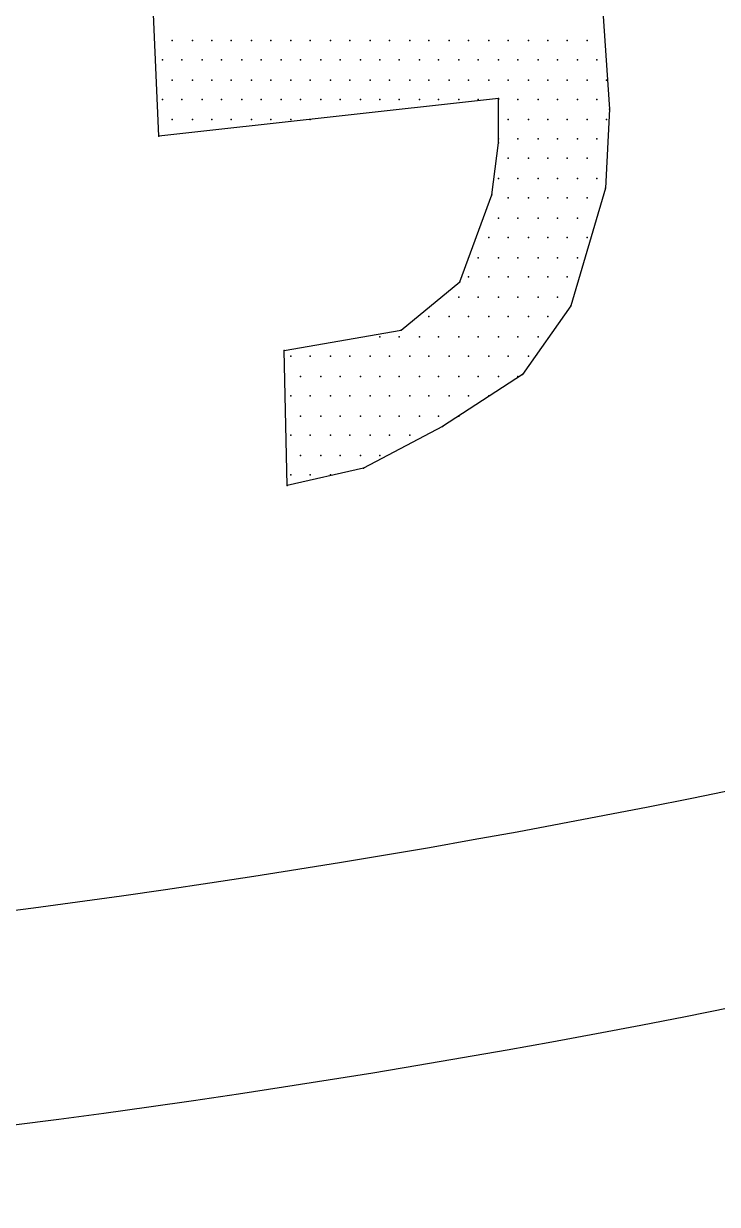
# Model space of a CAD drawing. Extents: x 204392 to 206166, y 706239 to 707835.
# Drawn here: x 204760.89 to 204768.47, y 707696.39 to 707709.3 of the extents above; entities that cross this region are included whole.
import ezdxf

# ---------------------------------------------------------------- set-up
doc = ezdxf.new("R2010")
doc.units = 0
doc.header["$LTSCALE"] = 7
doc.header["$MEASUREMENT"] = 0
doc.layers.add('FNCP001', color=2, linetype='Continuous')
doc.layers.add('KOTERET', color=1, linetype='Continuous')

# ---------------------------------------------------------------- blocks, each defined once
blk = doc.blocks.new('elips')
at = {"layer": 'KOTERET', "color": 1, "linetype": 'Continuous'}
for points in [[(183499.1831, 676929.4187, 0.06433), (183486.4417, 676932.9339, 0.055067), (183475.12, 676933.2717, 0.081051), (183461.7451, 676930.5218, 0.05642), (183453.2737, 676926.1409, 0.170965), (183446.7604, 676918.5457, 0.076819), (183445.7682, 676914.0539, 0.118306), (183447.3569, 676907.2082, 0.129737), (183452.4345, 676901.4391, 0.070189), (183462.3732, 676896.2032, 0.047922), (183469.826, 676894.3083, 0.049022), (183480.4932, 676893.543, 0.072792), (183496.0954, 676896.2454, 0.1248), (183506.3456, 676901.8508, 0.103709), (183511.9774, 676909.8156, 0.036886), (183512.3891, 676911.5627, 0.106536), (183512.1041, 676916.6878, 0.106243), (183507.037, 676924.4255, 0.106919), (183499.1831, 676929.4187)], [(183470.016, 676895.4537, 0.049045), (183480.4615, 676894.7042, 0.072972), (183495.7682, 676897.3644, 0.125195), (183505.5539, 676902.7006, 0.103069), (183510.8901, 676910.222, 0.035565), (183511.2437, 676911.7474, 0.105225), (183511.0009, 676916.3288, 0.105504), (183506.2242, 676923.6021, 0.107235), (183498.7609, 676928.3419, 0.064474), (183486.278, 676931.7833, 0.055181), (183475.1886, 676932.1158, 0.081162), (183462.1621, 676929.4398, 0.05669), (183453.886, 676925.1539, 0.171614), (183447.8425, 676918.1287, 0.076301), (183446.9293, 676914.0117, 0.117637), (183448.3967, 676907.7307, 0.130118), (183453.0995, 676902.3945, 0.070334), (183462.7691, 676897.2958, 0.047983), (183470.016, 676895.4537)]]:
    blk.add_lwpolyline(points, format="xyb", dxfattribs=at)
at = {"layer": 'KOTERET', "color": 2, "linetype": 'Continuous'}
for points in [[(183486.732, 676899.3648), (183486.6792, 676900.5735)], [(183489.1388, 676900.3677), (183489.1969, 676899.5126)], [(183486.8059, 676899.8874), (183486.8059, 676899.8874)], [(183486.9167, 676899.8874), (183486.9167, 676899.8874)], [(183487.0223, 676899.8874), (183487.0223, 676899.8874)], [(183487.1278, 676899.8874), (183487.1278, 676899.8874)], [(183487.2387, 676899.8874), (183487.2387, 676899.8874)], [(183487.3442, 676899.8874), (183487.3442, 676899.8874)], [(183487.4551, 676899.8874), (183487.4551, 676899.8874)], [(183487.5606, 676899.8874), (183487.5606, 676899.8874)], [(183487.6715, 676899.8874), (183487.6715, 676899.8874)], [(183487.777, 676899.8874), (183487.777, 676899.8874)], [(183487.8879, 676899.8874), (183487.8879, 676899.8874)], [(183487.9934, 676899.8874), (183487.9934, 676899.8874)], [(183488.1043, 676899.8874), (183488.1043, 676899.8874)], [(183488.2098, 676899.8874), (183488.2098, 676899.8874)], [(183488.3207, 676899.8874), (183488.3207, 676899.8874)], [(183488.4262, 676899.8874), (183488.4262, 676899.8874)], [(183488.5371, 676899.8874), (183488.5371, 676899.8874)], [(183488.6427, 676899.8874), (183488.6427, 676899.8874)], [(183488.7535, 676899.8874), (183488.7535, 676899.8874)], [(183488.8591, 676899.8874), (183488.8591, 676899.8874)], [(183488.9646, 676899.8874), (183488.9646, 676899.8874)], [(183489.0755, 676899.8874), (183489.0755, 676899.8874)], [(183486.7531, 676899.7818), (183486.7531, 676899.7818)], [(183486.8586, 676899.7818), (183486.8586, 676899.7818)], [(183486.9695, 676899.7818), (183486.9695, 676899.7818)], [(183487.075, 676899.7818), (183487.075, 676899.7818)], [(183487.1859, 676899.7818), (183487.1859, 676899.7818)], [(183487.2914, 676899.7818), (183487.2914, 676899.7818)], [(183487.4023, 676899.7818), (183487.4023, 676899.7818)], [(183487.5078, 676899.7818), (183487.5078, 676899.7818)], [(183487.6187, 676899.7818), (183487.6187, 676899.7818)], [(183487.7243, 676899.7818), (183487.7243, 676899.7818)], [(183487.8351, 676899.7818), (183487.8351, 676899.7818)], [(183487.9407, 676899.7818), (183487.9407, 676899.7818)], [(183488.0462, 676899.7818), (183488.0462, 676899.7818)], [(183488.1571, 676899.7818), (183488.1571, 676899.7818)], [(183488.2626, 676899.7818), (183488.2626, 676899.7818)], [(183488.3735, 676899.7818), (183488.3735, 676899.7818)], [(183488.479, 676899.7818), (183488.479, 676899.7818)], [(183488.5899, 676899.7818), (183488.5899, 676899.7818)], [(183488.6954, 676899.7818), (183488.6954, 676899.7818)], [(183488.8063, 676899.7818), (183488.8063, 676899.7818)], [(183488.9118, 676899.7818), (183488.9118, 676899.7818)], [(183489.0227, 676899.7818), (183489.0227, 676899.7818)], [(183489.1282, 676899.7818), (183489.1282, 676899.7818)], [(183486.8059, 676899.671), (183486.8059, 676899.671)], [(183486.9167, 676899.671), (183486.9167, 676899.671)], [(183487.0223, 676899.671), (183487.0223, 676899.671)], [(183487.1278, 676899.671), (183487.1278, 676899.671)], [(183487.2387, 676899.671), (183487.2387, 676899.671)], [(183487.3442, 676899.671), (183487.3442, 676899.671)], [(183487.4551, 676899.671), (183487.4551, 676899.671)], [(183487.5606, 676899.671), (183487.5606, 676899.671)], [(183487.6715, 676899.671), (183487.6715, 676899.671)], [(183487.777, 676899.671), (183487.777, 676899.671)], [(183487.8879, 676899.671), (183487.8879, 676899.671)], [(183487.9934, 676899.671), (183487.9934, 676899.671)], [(183488.1043, 676899.671), (183488.1043, 676899.671)], [(183488.2098, 676899.671), (183488.2098, 676899.671)], [(183488.3207, 676899.671), (183488.3207, 676899.671)], [(183488.4262, 676899.671), (183488.4262, 676899.671)], [(183488.5371, 676899.671), (183488.5371, 676899.671)], [(183488.6427, 676899.671), (183488.6427, 676899.671)], [(183488.7535, 676899.671), (183488.7535, 676899.671)], [(183488.8591, 676899.671), (183488.8591, 676899.671)], [(183488.9646, 676899.671), (183488.9646, 676899.671)], [(183489.0755, 676899.671), (183489.0755, 676899.671)], [(183489.181, 676899.671), (183489.181, 676899.671)], [(183488.5899, 676899.5707), (183486.732, 676899.3648)], [(183486.7531, 676899.5654), (183486.7531, 676899.5654)], [(183486.8586, 676899.5654), (183486.8586, 676899.5654)], [(183486.9695, 676899.5654), (183486.9695, 676899.5654)], [(183487.075, 676899.5654), (183487.075, 676899.5654)], [(183487.1859, 676899.5654), (183487.1859, 676899.5654)], [(183487.2914, 676899.5654), (183487.2914, 676899.5654)], [(183487.4023, 676899.5654), (183487.4023, 676899.5654)], [(183487.5078, 676899.5654), (183487.5078, 676899.5654)], [(183487.6187, 676899.5654), (183487.6187, 676899.5654)], [(183487.7243, 676899.5654), (183487.7243, 676899.5654)], [(183487.8351, 676899.5654), (183487.8351, 676899.5654)], [(183487.9407, 676899.5654), (183487.9407, 676899.5654)], [(183488.0462, 676899.5654), (183488.0462, 676899.5654)], [(183488.1571, 676899.5654), (183488.1571, 676899.5654)], [(183488.2626, 676899.5654), (183488.2626, 676899.5654)], [(183488.3735, 676899.5654), (183488.3735, 676899.5654)], [(183488.479, 676899.5654), (183488.479, 676899.5654)], [(183488.5899, 676899.3279), (183488.5899, 676899.5707)], [(183488.5899, 676899.5654), (183488.5899, 676899.5654)], [(183488.6954, 676899.5654), (183488.6954, 676899.5654)], [(183488.8063, 676899.5654), (183488.8063, 676899.5654)], [(183488.9118, 676899.5654), (183488.9118, 676899.5654)], [(183489.0227, 676899.5654), (183489.0227, 676899.5654)], [(183489.1282, 676899.5654), (183489.1282, 676899.5654)], [(183489.1969, 676899.5126), (183489.1757, 676899.0798)], [(183486.8059, 676899.4546), (183486.8059, 676899.4546)], [(183486.9167, 676899.4546), (183486.9167, 676899.4546)], [(183487.0223, 676899.4546), (183487.0223, 676899.4546)], [(183487.1278, 676899.4546), (183487.1278, 676899.4546)], [(183487.2387, 676899.4546), (183487.2387, 676899.4546)], [(183487.3442, 676899.4546), (183487.3442, 676899.4546)], [(183487.4551, 676899.4546), (183487.4551, 676899.4546)], [(183487.5606, 676899.4546), (183487.5606, 676899.4546)], [(183488.6427, 676899.4546), (183488.6427, 676899.4546)], [(183488.7535, 676899.4546), (183488.7535, 676899.4546)], [(183488.8591, 676899.4546), (183488.8591, 676899.4546)], [(183488.9646, 676899.4546), (183488.9646, 676899.4546)], [(183489.0755, 676899.4546), (183489.0755, 676899.4546)], [(183489.181, 676899.4546), (183489.181, 676899.4546)], [(183488.5899, 676899.349), (183488.5899, 676899.349)], [(183488.6954, 676899.349), (183488.6954, 676899.349)], [(183488.8063, 676899.349), (183488.8063, 676899.349)], [(183488.9118, 676899.349), (183488.9118, 676899.349)], [(183489.0227, 676899.349), (183489.0227, 676899.349)], [(183489.1282, 676899.349), (183489.1282, 676899.349)], [(183488.5529, 676899.0429), (183488.5899, 676899.3279)], [(183488.6427, 676899.2434), (183488.6427, 676899.2434)], [(183488.7535, 676899.2434), (183488.7535, 676899.2434)], [(183488.8591, 676899.2434), (183488.8591, 676899.2434)], [(183488.9646, 676899.2434), (183488.9646, 676899.2434)], [(183489.0755, 676899.2434), (183489.0755, 676899.2434)], [(183488.5899, 676899.1326), (183488.5899, 676899.1326)], [(183488.6954, 676899.1326), (183488.6954, 676899.1326)], [(183488.8063, 676899.1326), (183488.8063, 676899.1326)], [(183488.9118, 676899.1326), (183488.9118, 676899.1326)], [(183489.1757, 676899.0798), (183488.9857, 676898.4359)], [(183489.0227, 676899.1326), (183489.0227, 676899.1326)], [(183489.1282, 676899.1326), (183489.1282, 676899.1326)], [(183488.3787, 676898.5678), (183488.5529, 676899.0429)], [(183488.6427, 676899.027), (183488.6427, 676899.027)], [(183488.7535, 676899.027), (183488.7535, 676899.027)], [(183488.8591, 676899.027), (183488.8591, 676899.027)], [(183488.9646, 676899.027), (183488.9646, 676899.027)], [(183489.0755, 676899.027), (183489.0755, 676899.027)], [(183488.5899, 676898.9162), (183488.5899, 676898.9162)], [(183488.6954, 676898.9162), (183488.6954, 676898.9162)], [(183488.8063, 676898.9162), (183488.8063, 676898.9162)], [(183488.9118, 676898.9162), (183488.9118, 676898.9162)], [(183489.0227, 676898.9162), (183489.0227, 676898.9162)], [(183488.5371, 676898.8106), (183488.5371, 676898.8106)], [(183488.6427, 676898.8106), (183488.6427, 676898.8106)], [(183488.7535, 676898.8106), (183488.7535, 676898.8106)], [(183488.8591, 676898.8106), (183488.8591, 676898.8106)], [(183488.9646, 676898.8106), (183488.9646, 676898.8106)], [(183489.0755, 676898.8106), (183489.0755, 676898.8106)], [(183488.479, 676898.6998), (183488.479, 676898.6998)], [(183488.5899, 676898.6998), (183488.5899, 676898.6998)], [(183488.6954, 676898.6998), (183488.6954, 676898.6998)], [(183488.8063, 676898.6998), (183488.8063, 676898.6998)], [(183488.9118, 676898.6998), (183488.9118, 676898.6998)], [(183489.0227, 676898.6998), (183489.0227, 676898.6998)], [(183488.0568, 676898.3039), (183488.3787, 676898.5678)], [(183488.4262, 676898.5942), (183488.4262, 676898.5942)], [(183488.5371, 676898.5942), (183488.5371, 676898.5942)], [(183488.6427, 676898.5942), (183488.6427, 676898.5942)], [(183488.7535, 676898.5942), (183488.7535, 676898.5942)], [(183488.8591, 676898.5942), (183488.8591, 676898.5942)], [(183488.9646, 676898.5942), (183488.9646, 676898.5942)], [(183488.3735, 676898.4834), (183488.3735, 676898.4834)], [(183488.479, 676898.4834), (183488.479, 676898.4834)], [(183488.5899, 676898.4834), (183488.5899, 676898.4834)], [(183488.6954, 676898.4834), (183488.6954, 676898.4834)], [(183488.9857, 676898.4359), (183488.7218, 676898.0611)], [(183488.8063, 676898.4834), (183488.8063, 676898.4834)], [(183488.9118, 676898.4834), (183488.9118, 676898.4834)], [(183488.2098, 676898.3778), (183488.2098, 676898.3778)], [(183488.3207, 676898.3778), (183488.3207, 676898.3778)], [(183488.4262, 676898.3778), (183488.4262, 676898.3778)], [(183488.5371, 676898.3778), (183488.5371, 676898.3778)], [(183488.6427, 676898.3778), (183488.6427, 676898.3778)], [(183488.7535, 676898.3778), (183488.7535, 676898.3778)], [(183488.8591, 676898.3778), (183488.8591, 676898.3778)], [(183487.4181, 676898.1931), (183488.0568, 676898.3039)], [(183487.9407, 676898.267), (183487.9407, 676898.267)], [(183488.0462, 676898.267), (183488.0462, 676898.267)], [(183488.1571, 676898.267), (183488.1571, 676898.267)], [(183488.2626, 676898.267), (183488.2626, 676898.267)], [(183488.3735, 676898.267), (183488.3735, 676898.267)], [(183488.479, 676898.267), (183488.479, 676898.267)], [(183488.5899, 676898.267), (183488.5899, 676898.267)], [(183488.6954, 676898.267), (183488.6954, 676898.267)], [(183488.8063, 676898.267), (183488.8063, 676898.267)], [(183487.434, 676897.4541), (183487.4181, 676898.1931)], [(183487.4551, 676898.1614), (183487.4551, 676898.1614)], [(183487.5606, 676898.1614), (183487.5606, 676898.1614)], [(183487.6715, 676898.1614), (183487.6715, 676898.1614)], [(183487.777, 676898.1614), (183487.777, 676898.1614)], [(183487.8879, 676898.1614), (183487.8879, 676898.1614)], [(183487.9934, 676898.1614), (183487.9934, 676898.1614)], [(183488.1043, 676898.1614), (183488.1043, 676898.1614)], [(183488.2098, 676898.1614), (183488.2098, 676898.1614)], [(183488.3207, 676898.1614), (183488.3207, 676898.1614)], [(183488.4262, 676898.1614), (183488.4262, 676898.1614)], [(183488.5371, 676898.1614), (183488.5371, 676898.1614)], [(183488.6427, 676898.1614), (183488.6427, 676898.1614)], [(183488.7535, 676898.1614), (183488.7535, 676898.1614)], [(183487.5078, 676898.0506), (183487.5078, 676898.0506)], [(183487.6187, 676898.0506), (183487.6187, 676898.0506)], [(183487.7243, 676898.0506), (183487.7243, 676898.0506)], [(183487.8351, 676898.0506), (183487.8351, 676898.0506)], [(183487.9407, 676898.0506), (183487.9407, 676898.0506)], [(183488.0462, 676898.0506), (183488.0462, 676898.0506)], [(183488.1571, 676898.0506), (183488.1571, 676898.0506)], [(183488.2626, 676898.0506), (183488.2626, 676898.0506)], [(183488.7218, 676898.0611), (183488.2837, 676897.7761)], [(183488.3735, 676898.0506), (183488.3735, 676898.0506)], [(183488.479, 676898.0506), (183488.479, 676898.0506)], [(183488.5899, 676898.0506), (183488.5899, 676898.0506)], [(183488.6954, 676898.0506), (183488.6954, 676898.0506)], [(183487.4551, 676897.945), (183487.4551, 676897.945)], [(183487.5606, 676897.945), (183487.5606, 676897.945)], [(183487.6715, 676897.945), (183487.6715, 676897.945)], [(183487.777, 676897.945), (183487.777, 676897.945)], [(183487.8879, 676897.945), (183487.8879, 676897.945)], [(183487.9934, 676897.945), (183487.9934, 676897.945)], [(183488.1043, 676897.945), (183488.1043, 676897.945)], [(183488.2098, 676897.945), (183488.2098, 676897.945)], [(183488.3207, 676897.945), (183488.3207, 676897.945)], [(183488.4262, 676897.945), (183488.4262, 676897.945)], [(183488.5371, 676897.945), (183488.5371, 676897.945)], [(183487.5078, 676897.8342), (183487.5078, 676897.8342)], [(183487.6187, 676897.8342), (183487.6187, 676897.8342)], [(183487.7243, 676897.8342), (183487.7243, 676897.8342)], [(183487.8351, 676897.8342), (183487.8351, 676897.8342)], [(183487.9407, 676897.8342), (183487.9407, 676897.8342)], [(183488.0462, 676897.8342), (183488.0462, 676897.8342)], [(183488.1571, 676897.8342), (183488.1571, 676897.8342)], [(183488.2626, 676897.8342), (183488.2626, 676897.8342)], [(183488.3735, 676897.8342), (183488.3735, 676897.8342)], [(183487.4551, 676897.7286), (183487.4551, 676897.7286)], [(183487.5606, 676897.7286), (183487.5606, 676897.7286)], [(183487.6715, 676897.7286), (183487.6715, 676897.7286)], [(183487.777, 676897.7286), (183487.777, 676897.7286)], [(183488.2837, 676897.7761), (183487.8509, 676897.5491)], [(183487.8879, 676897.7286), (183487.8879, 676897.7286)], [(183487.9934, 676897.7286), (183487.9934, 676897.7286)], [(183488.1043, 676897.7286), (183488.1043, 676897.7286)], [(183487.5078, 676897.6178), (183487.5078, 676897.6178)], [(183487.6187, 676897.6178), (183487.6187, 676897.6178)], [(183487.7243, 676897.6178), (183487.7243, 676897.6178)], [(183487.8351, 676897.6178), (183487.8351, 676897.6178)], [(183487.9407, 676897.6178), (183487.9407, 676897.6178)], [(183487.8509, 676897.5491), (183487.434, 676897.4541)], [(183487.4551, 676897.5122), (183487.4551, 676897.5122)], [(183487.5606, 676897.5122), (183487.5606, 676897.5122)], [(183487.6715, 676897.5122), (183487.6715, 676897.5122)]]:
    blk.add_lwpolyline(points, dxfattribs=at)
at = {"layer": 'KOTERET', "color": 1}
for p in [(183486.8059, 676899.8874), (183486.8059, 676899.8874), (183486.9167, 676899.8874), (183486.9167, 676899.8874), (183487.0223, 676899.8874), (183487.0223, 676899.8874), (183487.1278, 676899.8874), (183487.1278, 676899.8874), (183487.2387, 676899.8874), (183487.2387, 676899.8874), (183487.3442, 676899.8874), (183487.3442, 676899.8874), (183487.4551, 676899.8874), (183487.4551, 676899.8874), (183487.5606, 676899.8874), (183487.5606, 676899.8874), (183487.6715, 676899.8874), (183487.6715, 676899.8874), (183487.777, 676899.8874), (183487.777, 676899.8874), (183487.8879, 676899.8874), (183487.8879, 676899.8874), (183487.9934, 676899.8874), (183487.9934, 676899.8874), (183488.1043, 676899.8874), (183488.1043, 676899.8874), (183488.2098, 676899.8874), (183488.2098, 676899.8874), (183488.3207, 676899.8874), (183488.3207, 676899.8874), (183488.4262, 676899.8874), (183488.4262, 676899.8874), (183488.5371, 676899.8874), (183488.5371, 676899.8874), (183488.6427, 676899.8874), (183488.6427, 676899.8874), (183488.7535, 676899.8874), (183488.7535, 676899.8874), (183488.8591, 676899.8874), (183488.8591, 676899.8874), (183488.9646, 676899.8874), (183488.9646, 676899.8874), (183489.0755, 676899.8874), (183489.0755, 676899.8874), (183486.7531, 676899.7818), (183486.7531, 676899.7818), (183486.8586, 676899.7818), (183486.8586, 676899.7818), (183486.9695, 676899.7818), (183486.9695, 676899.7818), (183487.075, 676899.7818), (183487.075, 676899.7818), (183487.1859, 676899.7818), (183487.1859, 676899.7818), (183487.2914, 676899.7818), (183487.2914, 676899.7818), (183487.4023, 676899.7818), (183487.4023, 676899.7818), (183487.5078, 676899.7818), (183487.5078, 676899.7818), (183487.6187, 676899.7818), (183487.6187, 676899.7818), (183487.7243, 676899.7818), (183487.7243, 676899.7818), (183487.8351, 676899.7818), (183487.8351, 676899.7818), (183487.9407, 676899.7818), (183487.9407, 676899.7818), (183488.0462, 676899.7818), (183488.0462, 676899.7818), (183488.1571, 676899.7818), (183488.1571, 676899.7818), (183488.2626, 676899.7818), (183488.2626, 676899.7818), (183488.3735, 676899.7818), (183488.3735, 676899.7818), (183488.479, 676899.7818), (183488.479, 676899.7818), (183488.5899, 676899.7818), (183488.5899, 676899.7818), (183488.6954, 676899.7818), (183488.6954, 676899.7818), (183488.8063, 676899.7818), (183488.8063, 676899.7818), (183488.9118, 676899.7818), (183488.9118, 676899.7818), (183489.0227, 676899.7818), (183489.0227, 676899.7818), (183489.1282, 676899.7818), (183489.1282, 676899.7818), (183486.8059, 676899.671), (183486.8059, 676899.671), (183486.9167, 676899.671), (183486.9167, 676899.671), (183487.0223, 676899.671), (183487.0223, 676899.671), (183487.1278, 676899.671), (183487.1278, 676899.671), (183487.2387, 676899.671), (183487.2387, 676899.671), (183487.3442, 676899.671), (183487.3442, 676899.671), (183487.4551, 676899.671), (183487.4551, 676899.671), (183487.5606, 676899.671), (183487.5606, 676899.671), (183487.6715, 676899.671), (183487.6715, 676899.671), (183487.777, 676899.671), (183487.777, 676899.671), (183487.8879, 676899.671), (183487.8879, 676899.671), (183487.9934, 676899.671), (183487.9934, 676899.671), (183488.1043, 676899.671), (183488.1043, 676899.671), (183488.2098, 676899.671), (183488.2098, 676899.671), (183488.3207, 676899.671), (183488.3207, 676899.671), (183488.4262, 676899.671), (183488.4262, 676899.671), (183488.5371, 676899.671), (183488.5371, 676899.671), (183488.6427, 676899.671), (183488.6427, 676899.671), (183488.7535, 676899.671), (183488.7535, 676899.671), (183488.8591, 676899.671), (183488.8591, 676899.671), (183488.9646, 676899.671), (183488.9646, 676899.671), (183489.0755, 676899.671), (183489.0755, 676899.671), (183489.181, 676899.671), (183489.181, 676899.671), (183486.7531, 676899.5654), (183486.7531, 676899.5654), (183486.8586, 676899.5654), (183486.8586, 676899.5654), (183486.9695, 676899.5654), (183486.9695, 676899.5654), (183487.075, 676899.5654), (183487.075, 676899.5654), (183487.1859, 676899.5654), (183487.1859, 676899.5654), (183487.2914, 676899.5654), (183487.2914, 676899.5654), (183487.4023, 676899.5654), (183487.4023, 676899.5654), (183487.5078, 676899.5654), (183487.5078, 676899.5654), (183487.6187, 676899.5654), (183487.6187, 676899.5654), (183487.7243, 676899.5654), (183487.7243, 676899.5654), (183487.8351, 676899.5654), (183487.8351, 676899.5654), (183487.9407, 676899.5654), (183487.9407, 676899.5654), (183488.0462, 676899.5654), (183488.0462, 676899.5654), (183488.1571, 676899.5654), (183488.1571, 676899.5654), (183488.2626, 676899.5654), (183488.2626, 676899.5654), (183488.3735, 676899.5654), (183488.3735, 676899.5654), (183488.479, 676899.5654), (183488.479, 676899.5654), (183488.5899, 676899.5707), (183488.5899, 676899.5707), (183488.5899, 676899.5654), (183488.5899, 676899.5654), (183488.6954, 676899.5654), (183488.6954, 676899.5654), (183488.8063, 676899.5654), (183488.8063, 676899.5654), (183488.9118, 676899.5654), (183488.9118, 676899.5654), (183489.0227, 676899.5654), (183489.0227, 676899.5654), (183489.1282, 676899.5654), (183489.1282, 676899.5654), (183489.1969, 676899.5126), (183489.1969, 676899.5126), (183486.8059, 676899.4546), (183486.8059, 676899.4546), (183486.9167, 676899.4546), (183486.9167, 676899.4546), (183487.0223, 676899.4546), (183487.0223, 676899.4546), (183487.1278, 676899.4546), (183487.1278, 676899.4546), (183487.2387, 676899.4546), (183487.2387, 676899.4546), (183487.3442, 676899.4546), (183487.3442, 676899.4546), (183487.4551, 676899.4546), (183487.4551, 676899.4546), (183487.5606, 676899.4546), (183487.5606, 676899.4546), (183488.6427, 676899.4546), (183488.6427, 676899.4546), (183488.7535, 676899.4546), (183488.7535, 676899.4546), (183488.8591, 676899.4546), (183488.8591, 676899.4546), (183488.9646, 676899.4546), (183488.9646, 676899.4546), (183489.0755, 676899.4546), (183489.0755, 676899.4546), (183489.181, 676899.4546), (183489.181, 676899.4546), (183486.732, 676899.3648), (183486.732, 676899.3648), (183488.5899, 676899.349), (183488.5899, 676899.349), (183488.6954, 676899.349), (183488.6954, 676899.349), (183488.8063, 676899.349), (183488.8063, 676899.349), (183488.9118, 676899.349), (183488.9118, 676899.349), (183489.0227, 676899.349), (183489.0227, 676899.349), (183489.1282, 676899.349), (183489.1282, 676899.349), (183488.5899, 676899.3279), (183488.5899, 676899.3279), (183488.6427, 676899.2434), (183488.6427, 676899.2434), (183488.7535, 676899.2434), (183488.7535, 676899.2434), (183488.8591, 676899.2434), (183488.8591, 676899.2434), (183488.9646, 676899.2434), (183488.9646, 676899.2434), (183489.0755, 676899.2434), (183489.0755, 676899.2434), (183488.5899, 676899.1326), (183488.5899, 676899.1326), (183488.6954, 676899.1326), (183488.6954, 676899.1326), (183488.8063, 676899.1326), (183488.8063, 676899.1326), (183488.9118, 676899.1326), (183488.9118, 676899.1326), (183489.0227, 676899.1326), (183489.0227, 676899.1326), (183489.1282, 676899.1326), (183489.1282, 676899.1326), (183489.1757, 676899.0798), (183489.1757, 676899.0798), (183488.5529, 676899.0429), (183488.5529, 676899.0429), (183488.6427, 676899.027), (183488.6427, 676899.027), (183488.7535, 676899.027), (183488.7535, 676899.027), (183488.8591, 676899.027), (183488.8591, 676899.027), (183488.9646, 676899.027), (183488.9646, 676899.027), (183489.0755, 676899.027), (183489.0755, 676899.027), (183488.5899, 676898.9162), (183488.5899, 676898.9162), (183488.6954, 676898.9162), (183488.6954, 676898.9162), (183488.8063, 676898.9162), (183488.8063, 676898.9162), (183488.9118, 676898.9162), (183488.9118, 676898.9162), (183489.0227, 676898.9162), (183489.0227, 676898.9162), (183488.5371, 676898.8106), (183488.5371, 676898.8106), (183488.6427, 676898.8106), (183488.6427, 676898.8106), (183488.7535, 676898.8106), (183488.7535, 676898.8106), (183488.8591, 676898.8106), (183488.8591, 676898.8106), (183488.9646, 676898.8106), (183488.9646, 676898.8106), (183489.0755, 676898.8106), (183489.0755, 676898.8106), (183488.479, 676898.6998), (183488.479, 676898.6998), (183488.5899, 676898.6998), (183488.5899, 676898.6998), (183488.6954, 676898.6998), (183488.6954, 676898.6998), (183488.8063, 676898.6998), (183488.8063, 676898.6998), (183488.9118, 676898.6998), (183488.9118, 676898.6998), (183489.0227, 676898.6998), (183489.0227, 676898.6998), (183488.3787, 676898.5678), (183488.3787, 676898.5678), (183488.4262, 676898.5942), (183488.4262, 676898.5942), (183488.5371, 676898.5942), (183488.5371, 676898.5942), (183488.6427, 676898.5942), (183488.6427, 676898.5942), (183488.7535, 676898.5942), (183488.7535, 676898.5942), (183488.8591, 676898.5942), (183488.8591, 676898.5942), (183488.9646, 676898.5942), (183488.9646, 676898.5942), (183488.3735, 676898.4834), (183488.3735, 676898.4834), (183488.479, 676898.4834), (183488.479, 676898.4834), (183488.5899, 676898.4834), (183488.5899, 676898.4834), (183488.6954, 676898.4834), (183488.6954, 676898.4834), (183488.8063, 676898.4834), (183488.8063, 676898.4834), (183488.9118, 676898.4834), (183488.9118, 676898.4834), (183488.9857, 676898.4359), (183488.9857, 676898.4359), (183488.2098, 676898.3778), (183488.2098, 676898.3778), (183488.3207, 676898.3778), (183488.3207, 676898.3778), (183488.4262, 676898.3778), (183488.4262, 676898.3778), (183488.5371, 676898.3778), (183488.5371, 676898.3778), (183488.6427, 676898.3778), (183488.6427, 676898.3778), (183488.7535, 676898.3778), (183488.7535, 676898.3778), (183488.8591, 676898.3778), (183488.8591, 676898.3778), (183488.0568, 676898.3039), (183488.0568, 676898.3039), (183487.9407, 676898.267), (183487.9407, 676898.267), (183488.0462, 676898.267), (183488.0462, 676898.267), (183488.1571, 676898.267), (183488.1571, 676898.267), (183488.2626, 676898.267), (183488.2626, 676898.267), (183488.3735, 676898.267), (183488.3735, 676898.267), (183488.479, 676898.267), (183488.479, 676898.267), (183488.5899, 676898.267), (183488.5899, 676898.267), (183488.6954, 676898.267), (183488.6954, 676898.267), (183488.8063, 676898.267), (183488.8063, 676898.267), (183487.4181, 676898.1931), (183487.4181, 676898.1931), (183487.4551, 676898.1614), (183487.4551, 676898.1614), (183487.5606, 676898.1614), (183487.5606, 676898.1614), (183487.6715, 676898.1614), (183487.6715, 676898.1614), (183487.777, 676898.1614), (183487.777, 676898.1614), (183487.8879, 676898.1614), (183487.8879, 676898.1614), (183487.9934, 676898.1614), (183487.9934, 676898.1614), (183488.1043, 676898.1614), (183488.1043, 676898.1614), (183488.2098, 676898.1614), (183488.2098, 676898.1614), (183488.3207, 676898.1614), (183488.3207, 676898.1614), (183488.4262, 676898.1614), (183488.4262, 676898.1614), (183488.5371, 676898.1614), (183488.5371, 676898.1614), (183488.6427, 676898.1614), (183488.6427, 676898.1614), (183488.7535, 676898.1614), (183488.7535, 676898.1614), (183487.5078, 676898.0506), (183487.5078, 676898.0506), (183487.6187, 676898.0506), (183487.6187, 676898.0506), (183487.7243, 676898.0506), (183487.7243, 676898.0506), (183487.8351, 676898.0506), (183487.8351, 676898.0506), (183487.9407, 676898.0506), (183487.9407, 676898.0506), (183488.0462, 676898.0506), (183488.0462, 676898.0506), (183488.1571, 676898.0506), (183488.1571, 676898.0506), (183488.2626, 676898.0506), (183488.2626, 676898.0506), (183488.3735, 676898.0506), (183488.3735, 676898.0506), (183488.479, 676898.0506), (183488.479, 676898.0506), (183488.5899, 676898.0506), (183488.5899, 676898.0506), (183488.6954, 676898.0506), (183488.6954, 676898.0506), (183488.7218, 676898.0611), (183488.7218, 676898.0611), (183487.4551, 676897.945), (183487.4551, 676897.945), (183487.5606, 676897.945), (183487.5606, 676897.945), (183487.6715, 676897.945), (183487.6715, 676897.945), (183487.777, 676897.945), (183487.777, 676897.945), (183487.8879, 676897.945), (183487.8879, 676897.945), (183487.9934, 676897.945), (183487.9934, 676897.945), (183488.1043, 676897.945), (183488.1043, 676897.945), (183488.2098, 676897.945), (183488.2098, 676897.945), (183488.3207, 676897.945), (183488.3207, 676897.945), (183488.4262, 676897.945), (183488.4262, 676897.945), (183488.5371, 676897.945), (183488.5371, 676897.945), (183487.5078, 676897.8342), (183487.5078, 676897.8342), (183487.6187, 676897.8342), (183487.6187, 676897.8342), (183487.7243, 676897.8342), (183487.7243, 676897.8342), (183487.8351, 676897.8342), (183487.8351, 676897.8342), (183487.9407, 676897.8342), (183487.9407, 676897.8342), (183488.0462, 676897.8342), (183488.0462, 676897.8342), (183488.1571, 676897.8342), (183488.1571, 676897.8342), (183488.2626, 676897.8342), (183488.2626, 676897.8342), (183488.3735, 676897.8342), (183488.3735, 676897.8342), (183487.4551, 676897.7286), (183487.4551, 676897.7286), (183487.5606, 676897.7286), (183487.5606, 676897.7286), (183487.6715, 676897.7286), (183487.6715, 676897.7286), (183487.777, 676897.7286), (183487.777, 676897.7286), (183487.8879, 676897.7286), (183487.8879, 676897.7286), (183487.9934, 676897.7286), (183487.9934, 676897.7286), (183488.1043, 676897.7286), (183488.1043, 676897.7286), (183488.2837, 676897.7761), (183488.2837, 676897.7761), (183487.5078, 676897.6178), (183487.5078, 676897.6178), (183487.6187, 676897.6178), (183487.6187, 676897.6178), (183487.7243, 676897.6178), (183487.7243, 676897.6178), (183487.8351, 676897.6178), (183487.8351, 676897.6178), (183487.9407, 676897.6178), (183487.9407, 676897.6178), (183487.8509, 676897.5491), (183487.8509, 676897.5491), (183487.4551, 676897.5122), (183487.4551, 676897.5122), (183487.5606, 676897.5122), (183487.5606, 676897.5122), (183487.6715, 676897.5122), (183487.6715, 676897.5122), (183487.434, 676897.4541), (183487.434, 676897.4541)]:
    blk.add_point(p, dxfattribs=at)

msp = doc.modelspace()

# ---------------------------------------------------------------- block references
at = {"layer": 'FNCP001', "xscale": 2, "yscale": 2, "zscale": 2}
msp.add_blockref('elips', (-162211.1, -646090.662), dxfattribs=at)

doc.saveas('drawing.dxf')
